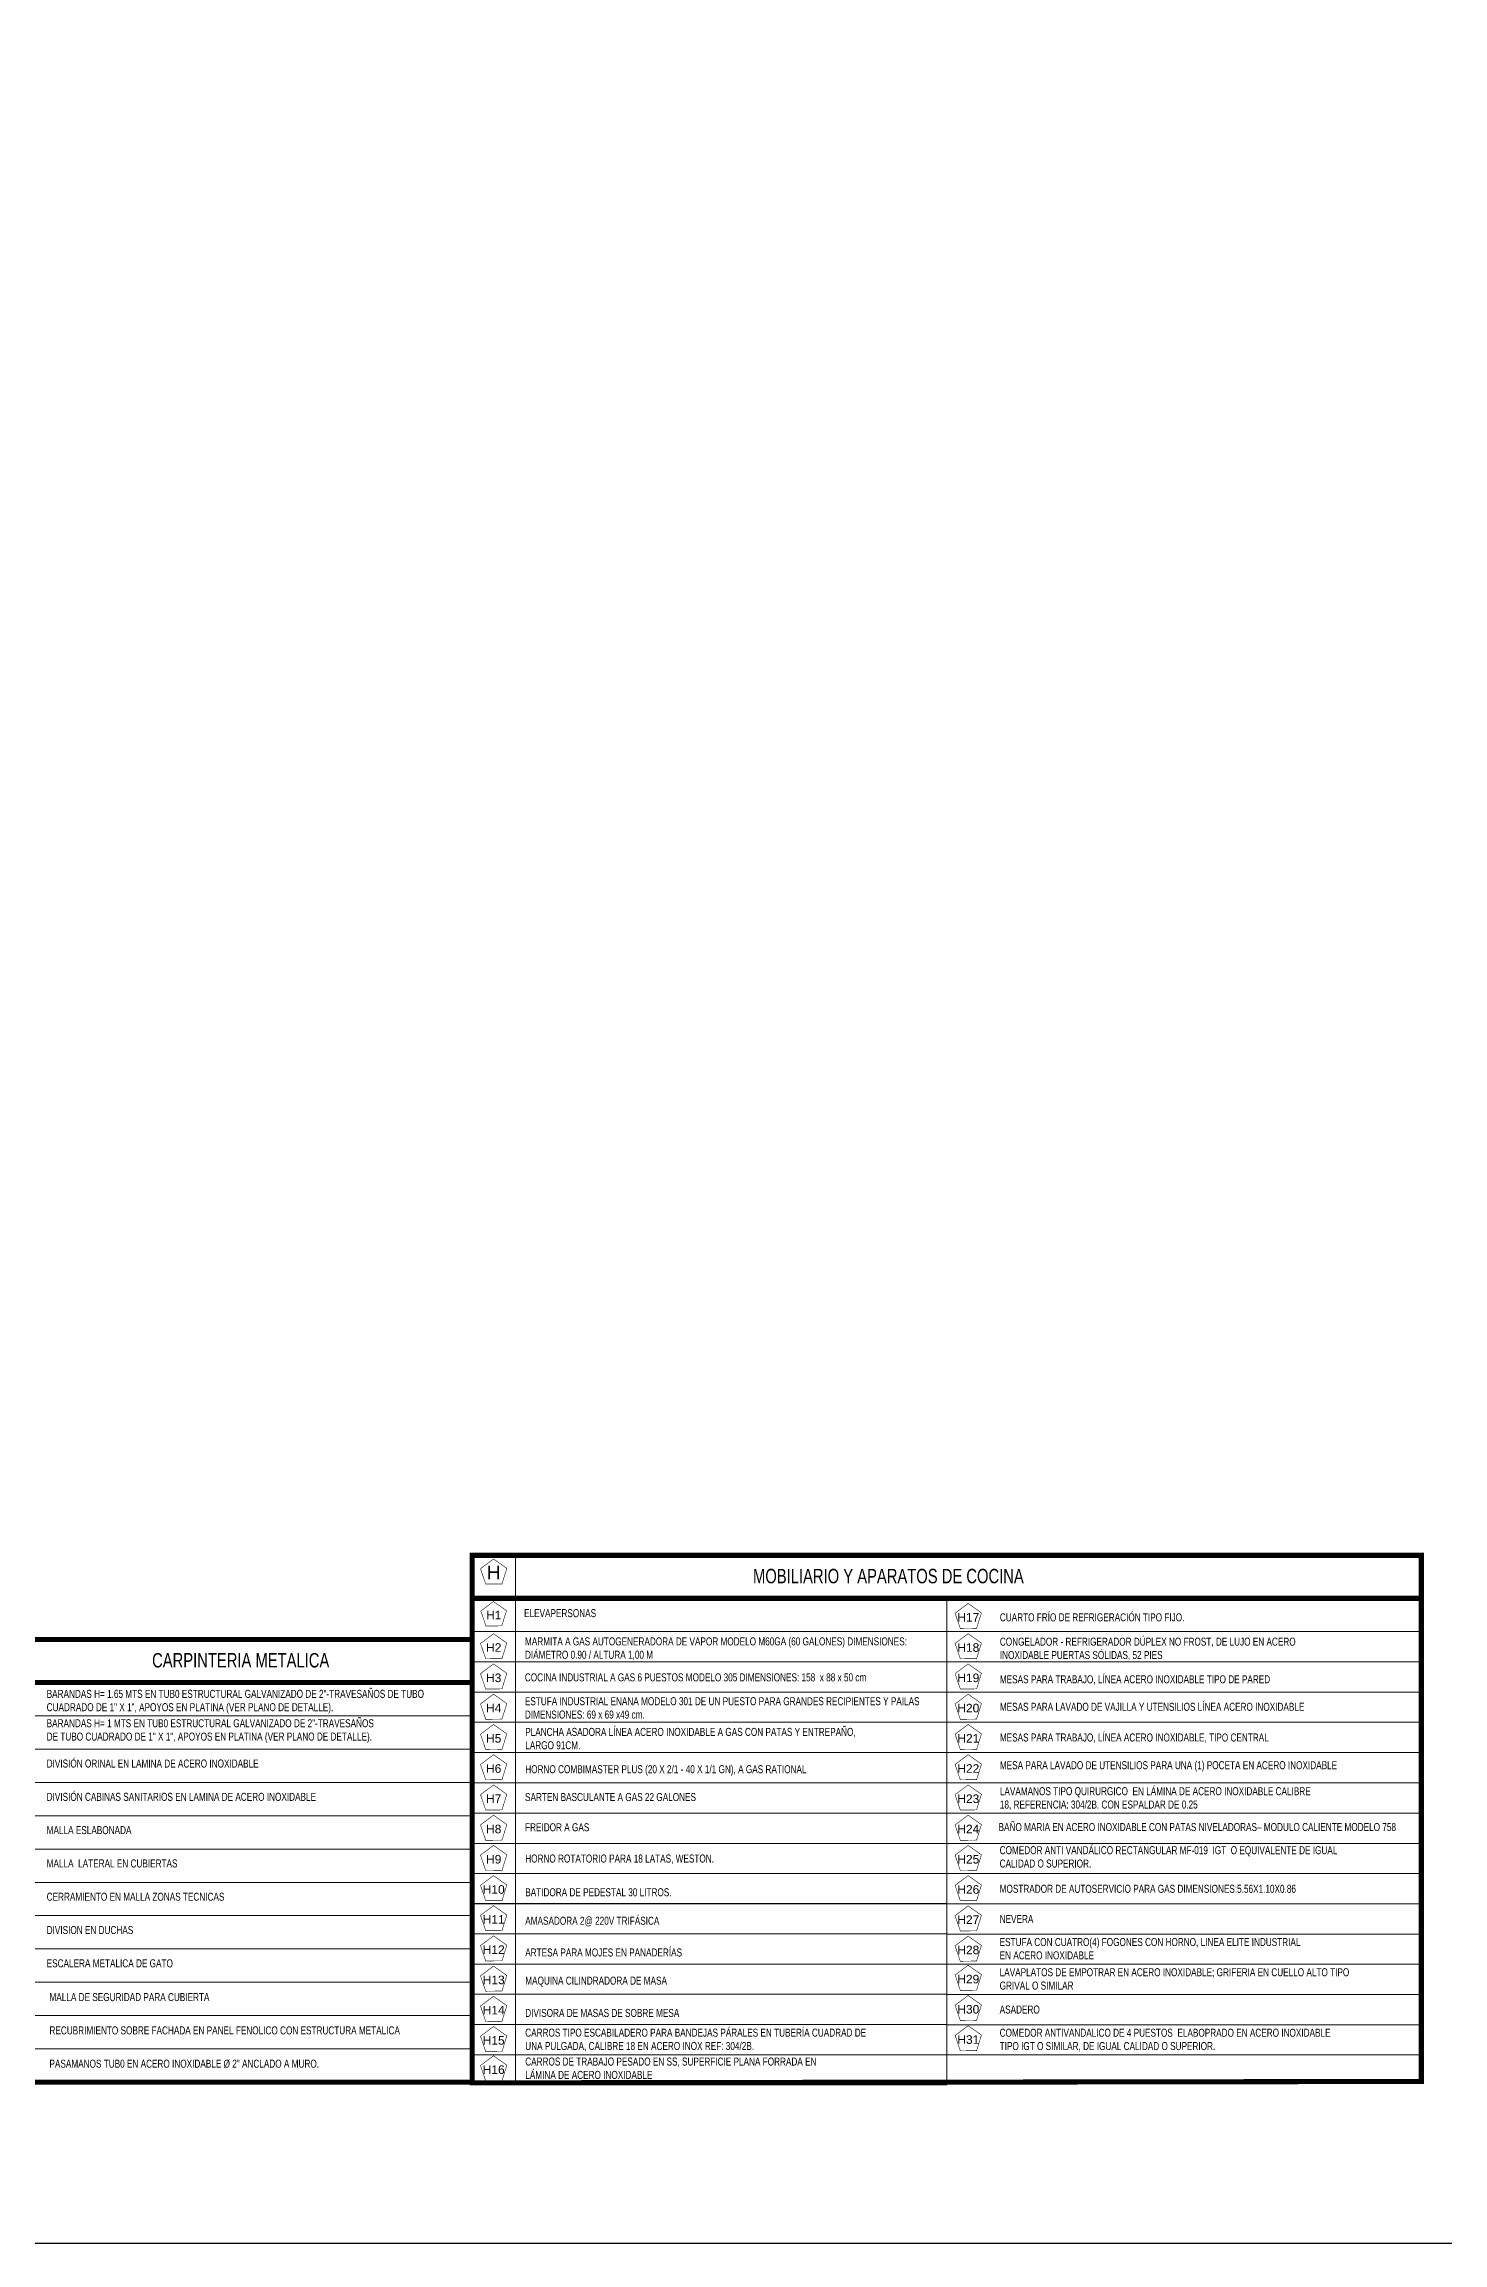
# Model space of a CAD drawing. Header units: millimetres. Extents: x -1348 to -298, y -103 to 647.
# Drawn here: x -777.2 to -562.5, y -77.9 to 259.6 of the extents above; entities that cross this region are included whole.
import ezdxf
from ezdxf.enums import TextEntityAlignment as Align

# ---------------------------------------------------------------- set-up
doc = ezdxf.new("R2010")
doc.units = ezdxf.units.MM
doc.layers.add('BORRADOR', color=3, linetype='Continuous', plot=False)
doc.layers.add('TXT', color=142, linetype='Continuous', lineweight=5)
doc.styles.add('ING_50', font='swisscl.ttf', dxfattribs={"height": 0.08})
doc.styles.add('swis Lt BT', font='swissl.ttf')

# ---------------------------------------------------------------- blocks, each defined once
blk = doc.blocks.new('INDICADOR  DE EJES')
at = {"layer": 'TXT', "const_width": 0.0002}
blk.add_lwpolyline([(-0.00472, 0.00546), (-0.00285, -0.00004), (0.00296, 0.00004), (0.00468, 0.00559), (-0.00007, 0.00894)], close=True, dxfattribs=at)
at = {"layer": 'TXT', "style": 'swis Lt BT'}
blk.add_attdef('1', text='', height=0.005, dxfattribs=at).set_placement((0, 0.004), align=Align.MIDDLE_CENTER)

msp = doc.modelspace()

# ---------------------------------------------------------------- linework, layer by layer
at = {"layer": 'BORRADOR', "flags": 128}
msp.add_lwpolyline([(-1323.22, -77.89), (-323.22, -77.89), (-323.22, 622.08), (-1323.22, 622.08)], close=True, dxfattribs=at)
at = {"layer": 'TXT'}
for points, const_width in [([(-711.49, 21.05), (-565.83, 21.05), (-565.83, 27.65), (-711.49, 27.65)], 0.78), ([(-710.21, 25.6), (-709.41, 23.23), (-706.91, 23.26), (-706.17, 25.65), (-708.21, 27.09)], 0.086), ([(-711.49, 21.05), (-565.83, 21.05), (-565.83, -53.09), (-711.49, -53.31)], 0.78), ([(-784.32, 8.13), (-711.49, 8.13), (-711.49, 14.72), (-784.32, 14.72)], 0.78), ([(-784.32, -53.2), (-711.49, -53.2), (-711.49, 8.13), (-784.32, 8.13)], 0.78)]:
    msp.add_lwpolyline(points, close=True, dxfattribs=dict(at, const_width=const_width))
for points in [[(-704.84, -53.3), (-711.48, -53.3), (-711.49, 27.57), (-704.84, 27.57)], [(-711.49, 15.94), (-638.66, 15.94), (-638.66, 21.05), (-711.49, 21.05)], [(-638.66, 15.94), (-565.83, 15.94), (-565.83, 21.05), (-638.66, 21.05)], [(-711.49, 15.94), (-638.66, 15.94), (-638.66, 11.3), (-711.49, 11.3)], [(-711.49, 15.94), (-638.66, 15.94), (-638.66, 11.3), (-711.49, 11.3)], [(-638.66, 11.3), (-565.83, 11.3), (-565.83, 15.94), (-638.66, 15.94)], [(-711.49, 6.66), (-638.66, 6.66), (-638.66, 11.3), (-711.49, 11.3)], [(-711.49, 6.66), (-638.66, 6.66), (-638.66, 11.3), (-711.49, 11.3)], [(-638.66, 6.66), (-565.83, 6.66), (-565.83, 11.3), (-638.66, 11.3)], [(-784.32, 3.02), (-711.49, 3.02), (-711.49, 8.13), (-784.32, 8.13)], [(-711.49, 6.66), (-638.66, 6.66), (-638.66, 2.02), (-711.49, 2.02)], [(-638.66, 2.02), (-565.83, 2.02), (-565.83, 6.66), (-638.66, 6.66)], [(-784.32, -2.1), (-711.49, -2.1), (-711.49, 3.02), (-784.32, 3.02)], [(-711.49, -2.62), (-638.66, -2.62), (-638.66, 2.02), (-711.49, 2.02)], [(-638.66, -2.62), (-565.83, -2.62), (-565.83, 2.02), (-638.66, 2.02)], [(-784.32, -7.21), (-711.49, -7.21), (-711.49, -2.1), (-784.32, -2.1)], [(-711.49, -7.27), (-638.66, -7.27), (-638.66, -2.62), (-711.49, -2.62)], [(-638.66, -7.27), (-565.83, -7.27), (-565.83, -2.62), (-638.66, -2.62)], [(-784.32, -12.32), (-711.49, -12.32), (-711.49, -7.21), (-784.32, -7.21)], [(-711.49, -11.91), (-638.66, -11.91), (-638.66, -7.27), (-711.49, -7.27)], [(-638.66, -11.91), (-565.83, -11.91), (-565.83, -7.27), (-638.66, -7.27)], [(-784.32, -17.43), (-711.49, -17.43), (-711.49, -12.32), (-784.32, -12.32)], [(-711.49, -16.55), (-638.66, -16.55), (-638.66, -11.91), (-711.49, -11.91)], [(-638.66, -16.55), (-565.83, -16.55), (-565.83, -11.91), (-638.66, -11.91)], [(-638.66, -16.55), (-565.83, -16.55), (-565.83, -11.91), (-638.66, -11.91)], [(-711.49, -21.19), (-638.66, -21.19), (-638.66, -16.55), (-711.49, -16.55)], [(-638.66, -21.19), (-565.83, -21.19), (-565.83, -16.55), (-638.66, -16.55)], [(-784.32, -22.54), (-711.49, -22.54), (-711.49, -17.43), (-784.32, -17.43)], [(-784.32, -27.65), (-711.49, -27.65), (-711.49, -22.54), (-784.32, -22.54)], [(-711.49, -25.83), (-638.66, -25.83), (-638.66, -21.19), (-711.49, -21.19)], [(-638.66, -25.83), (-565.83, -25.83), (-565.83, -21.19), (-638.66, -21.19)], [(-711.49, -30.43), (-638.66, -30.43), (-638.66, -25.79), (-711.49, -25.79)], [(-638.66, -30.47), (-565.83, -30.47), (-565.83, -25.83), (-638.66, -25.83)], [(-784.32, -32.76), (-711.49, -32.76), (-711.49, -27.65), (-784.32, -27.65)], [(-784.32, -37.87), (-711.49, -37.87), (-711.49, -32.76), (-784.32, -32.76)], [(-711.49, -35.07), (-638.66, -35.07), (-638.66, -30.43), (-711.49, -30.43)], [(-638.66, -35.11), (-565.83, -35.11), (-565.83, -30.47), (-638.66, -30.47)], [(-711.49, -39.71), (-638.66, -39.71), (-638.66, -35.07), (-711.49, -35.07)], [(-638.66, -39.75), (-565.83, -39.75), (-565.83, -35.11), (-638.66, -35.11)], [(-784.32, -42.98), (-711.49, -42.98), (-711.49, -37.87), (-784.32, -37.87)], [(-711.49, -44.35), (-638.66, -44.35), (-638.66, -39.71), (-711.49, -39.71)], [(-638.66, -44.39), (-565.83, -44.39), (-565.83, -39.75), (-638.66, -39.75)], [(-784.32, -48.09), (-711.49, -48.09), (-711.49, -42.98), (-784.32, -42.98)], [(-711.49, -48.99), (-638.66, -48.99), (-638.66, -44.35), (-711.49, -44.35)], [(-638.66, -49.03), (-565.83, -49.03), (-565.83, -44.39), (-638.66, -44.39)], [(-784.32, -53.2), (-711.49, -53.2), (-711.49, -48.09), (-784.32, -48.09)], [(-711.49, -53.63), (-638.66, -53.63), (-638.66, -48.99), (-711.49, -48.99)]]:
    msp.add_lwpolyline(points, close=True, dxfattribs=at)

# ---------------------------------------------------------------- block references
ref = msp.add_blockref('INDICADOR  DE EJES', (-708.18, 16.81), dxfattribs=dict(at, xscale=419.0501863601505, yscale=419.0501863601505, zscale=419.0501863601505))
ref.add_attrib('1', 'H1', dxfattribs={"layer": '0', "color": 0, "height": 1.283, "style": 'swis Lt BT'}).set_placement((-708.18, 18.49), align=Align.MIDDLE_CENTER)
ref = msp.add_blockref('INDICADOR  DE EJES', (-635.35, 16.42), dxfattribs=dict(at, xscale=429.7950629334876, yscale=429.7950629334876, zscale=429.7950629334876))
ref.add_attrib('1', 'H17', dxfattribs={"layer": '0', "color": 0, "height": 1.316, "style": 'swis Lt BT'}).set_placement((-635.35, 18.14), align=Align.MIDDLE_CENTER)
ref = msp.add_blockref('INDICADOR  DE EJES', (-708.18, 11.78), dxfattribs=dict(at, xscale=429.7950629334876, yscale=429.7950629334876, zscale=429.7950629334876))
ref.add_attrib('1', 'H2', dxfattribs={"layer": '0', "color": 0, "height": 1.316, "style": 'swis Lt BT'}).set_placement((-708.18, 13.5), align=Align.MIDDLE_CENTER)
ref = msp.add_blockref('INDICADOR  DE EJES', (-635.35, 11.78), dxfattribs=dict(at, xscale=429.7950629334876, yscale=429.7950629334876, zscale=429.7950629334876))
ref.add_attrib('1', 'H18', dxfattribs={"layer": '0', "color": 0, "height": 1.316, "style": 'swis Lt BT'}).set_placement((-635.35, 13.5), align=Align.MIDDLE_CENTER)
ref = msp.add_blockref('INDICADOR  DE EJES', (-708.18, 7.14), dxfattribs=dict(at, xscale=429.7950629334876, yscale=429.7950629334876, zscale=429.7950629334876))
ref.add_attrib('1', 'H3', dxfattribs={"layer": '0', "color": 0, "height": 1.316, "style": 'swis Lt BT'}).set_placement((-708.18, 8.85), align=Align.MIDDLE_CENTER)
ref = msp.add_blockref('INDICADOR  DE EJES', (-635.35, 7.14), dxfattribs=dict(at, xscale=429.7950629334876, yscale=429.7950629334876, zscale=429.7950629334876))
ref.add_attrib('1', 'H19', dxfattribs={"layer": '0', "color": 0, "height": 1.316, "style": 'swis Lt BT'}).set_placement((-635.35, 8.85), align=Align.MIDDLE_CENTER)
ref = msp.add_blockref('INDICADOR  DE EJES', (-708.18, 2.5), dxfattribs=dict(at, xscale=429.7950629334876, yscale=429.7950629334876, zscale=429.7950629334876))
ref.add_attrib('1', 'H4', dxfattribs={"layer": '0', "color": 0, "height": 1.316, "style": 'swis Lt BT'}).set_placement((-708.18, 4.21), align=Align.MIDDLE_CENTER)
ref = msp.add_blockref('INDICADOR  DE EJES', (-635.35, 2.5), dxfattribs=dict(at, xscale=429.7950629334876, yscale=429.7950629334876, zscale=429.7950629334876))
ref.add_attrib('1', 'H20', dxfattribs={"layer": '0', "color": 0, "height": 1.316, "style": 'swis Lt BT'}).set_placement((-635.35, 4.21), align=Align.MIDDLE_CENTER)
ref = msp.add_blockref('INDICADOR  DE EJES', (-708.18, -2.15), dxfattribs=dict(at, xscale=429.7950629334876, yscale=429.7950629334876, zscale=429.7950629334876))
ref.add_attrib('1', 'H5', dxfattribs={"layer": '0', "color": 0, "height": 1.316, "style": 'swis Lt BT'}).set_placement((-708.18, -0.43), align=Align.MIDDLE_CENTER)
ref = msp.add_blockref('INDICADOR  DE EJES', (-635.35, -2.15), dxfattribs=dict(at, xscale=429.7950629334876, yscale=429.7950629334876, zscale=429.7950629334876))
ref.add_attrib('1', 'H21', dxfattribs={"layer": '0', "color": 0, "height": 1.316, "style": 'swis Lt BT'}).set_placement((-635.35, -0.43), align=Align.MIDDLE_CENTER)
ref = msp.add_blockref('INDICADOR  DE EJES', (-708.18, -6.79), dxfattribs=dict(at, xscale=429.7950629334876, yscale=429.7950629334876, zscale=429.7950629334876))
ref.add_attrib('1', 'H6', dxfattribs={"layer": '0', "color": 0, "height": 1.316, "style": 'swis Lt BT'}).set_placement((-708.18, -5.07), align=Align.MIDDLE_CENTER)
ref = msp.add_blockref('INDICADOR  DE EJES', (-635.35, -6.79), dxfattribs=dict(at, xscale=429.7950629334876, yscale=429.7950629334876, zscale=429.7950629334876))
ref.add_attrib('1', 'H22', dxfattribs={"layer": '0', "color": 0, "height": 1.316, "style": 'swis Lt BT'}).set_placement((-635.35, -5.07), align=Align.MIDDLE_CENTER)
ref = msp.add_blockref('INDICADOR  DE EJES', (-708.18, -11.43), dxfattribs=dict(at, xscale=429.7950629334876, yscale=429.7950629334876, zscale=429.7950629334876))
ref.add_attrib('1', 'H7', dxfattribs={"layer": '0', "color": 0, "height": 1.316, "style": 'swis Lt BT'}).set_placement((-708.18, -9.71), align=Align.MIDDLE_CENTER)
ref = msp.add_blockref('INDICADOR  DE EJES', (-635.35, -11.43), dxfattribs=dict(at, xscale=429.7950629334876, yscale=429.7950629334876, zscale=429.7950629334876))
ref.add_attrib('1', 'H23', dxfattribs={"layer": '0', "color": 0, "height": 1.316, "style": 'swis Lt BT'}).set_placement((-635.35, -9.71), align=Align.MIDDLE_CENTER)
ref = msp.add_blockref('INDICADOR  DE EJES', (-708.18, -16.07), dxfattribs=dict(at, xscale=429.7950629334876, yscale=429.7950629334876, zscale=429.7950629334876))
ref.add_attrib('1', 'H8', dxfattribs={"layer": '0', "color": 0, "height": 1.316, "style": 'swis Lt BT'}).set_placement((-708.18, -14.35), align=Align.MIDDLE_CENTER)
ref = msp.add_blockref('INDICADOR  DE EJES', (-635.35, -16.07), dxfattribs=dict(at, xscale=429.7950629334876, yscale=429.7950629334876, zscale=429.7950629334876))
ref.add_attrib('1', 'H24', dxfattribs={"layer": '0', "color": 0, "height": 1.316, "style": 'swis Lt BT'}).set_placement((-635.35, -14.35), align=Align.MIDDLE_CENTER)
ref = msp.add_blockref('INDICADOR  DE EJES', (-708.18, -20.71), dxfattribs=dict(at, xscale=429.7950629334876, yscale=429.7950629334876, zscale=429.7950629334876))
ref.add_attrib('1', 'H9', dxfattribs={"layer": '0', "color": 0, "height": 1.316, "style": 'swis Lt BT'}).set_placement((-708.18, -18.99), align=Align.MIDDLE_CENTER)
ref = msp.add_blockref('INDICADOR  DE EJES', (-635.35, -20.71), dxfattribs=dict(at, xscale=429.7950629334876, yscale=429.7950629334876, zscale=429.7950629334876))
ref.add_attrib('1', 'H25', dxfattribs={"layer": '0', "color": 0, "height": 1.316, "style": 'swis Lt BT'}).set_placement((-635.35, -18.99), align=Align.MIDDLE_CENTER)
ref = msp.add_blockref('INDICADOR  DE EJES', (-708.18, -25.35), dxfattribs=dict(at, xscale=429.7950629334876, yscale=429.7950629334876, zscale=429.7950629334876))
ref.add_attrib('1', 'H10', dxfattribs={"layer": '0', "color": 0, "height": 1.316, "style": 'swis Lt BT'}).set_placement((-708.18, -23.63), align=Align.MIDDLE_CENTER)
at = {"layer": 'TXT', "color": 1}
ref = msp.add_blockref('INDICADOR  DE EJES', (-635.35, -25.35), dxfattribs=dict(at, xscale=429.7950629334876, yscale=429.7950629334876, zscale=429.7950629334876))
ref.add_attrib('1', 'H26', dxfattribs={"layer": '0', "color": 0, "height": 1.316, "style": 'swis Lt BT'}).set_placement((-635.35, -23.63), align=Align.MIDDLE_CENTER)
at = {"layer": 'TXT'}
ref = msp.add_blockref('INDICADOR  DE EJES', (-708.18, -29.95), dxfattribs=dict(at, xscale=429.7950629334876, yscale=429.7950629334876, zscale=429.7950629334876))
ref.add_attrib('1', 'H11', dxfattribs={"layer": '0', "color": 0, "height": 1.316, "style": 'swis Lt BT'}).set_placement((-708.18, -28.23), align=Align.MIDDLE_CENTER)
at = {"layer": 'TXT', "color": 1}
ref = msp.add_blockref('INDICADOR  DE EJES', (-635.35, -29.99), dxfattribs=dict(at, xscale=429.7950629334876, yscale=429.7950629334876, zscale=429.7950629334876))
ref.add_attrib('1', 'H27', dxfattribs={"layer": '0', "color": 0, "height": 1.316, "style": 'swis Lt BT'}).set_placement((-635.35, -28.27), align=Align.MIDDLE_CENTER)
at = {"layer": 'TXT'}
ref = msp.add_blockref('INDICADOR  DE EJES', (-708.18, -34.59), dxfattribs=dict(at, xscale=429.7950629334876, yscale=429.7950629334876, zscale=429.7950629334876))
ref.add_attrib('1', 'H12', dxfattribs={"layer": '0', "color": 0, "height": 1.316, "style": 'swis Lt BT'}).set_placement((-708.18, -32.87), align=Align.MIDDLE_CENTER)
at = {"layer": 'TXT', "color": 1}
ref = msp.add_blockref('INDICADOR  DE EJES', (-635.35, -34.63), dxfattribs=dict(at, xscale=429.7950629334876, yscale=429.7950629334876, zscale=429.7950629334876))
ref.add_attrib('1', 'H28', dxfattribs={"layer": '0', "color": 0, "height": 1.316, "style": 'swis Lt BT'}).set_placement((-635.35, -32.91), align=Align.MIDDLE_CENTER)
at = {"layer": 'TXT'}
ref = msp.add_blockref('INDICADOR  DE EJES', (-708.18, -39.23), dxfattribs=dict(at, xscale=429.7950629334876, yscale=429.7950629334876, zscale=429.7950629334876))
ref.add_attrib('1', 'H13', dxfattribs={"layer": '0', "color": 0, "height": 1.316, "style": 'swis Lt BT'}).set_placement((-708.18, -37.51), align=Align.MIDDLE_CENTER)
at = {"layer": 'TXT', "color": 1}
ref = msp.add_blockref('INDICADOR  DE EJES', (-635.35, -39.1), dxfattribs=dict(at, xscale=429.7950629334876, yscale=429.7950629334876, zscale=429.7950629334876))
ref.add_attrib('1', 'H29', dxfattribs={"layer": '0', "color": 0, "height": 1.316, "style": 'swis Lt BT'}).set_placement((-635.35, -37.38), align=Align.MIDDLE_CENTER)
at = {"layer": 'TXT'}
ref = msp.add_blockref('INDICADOR  DE EJES', (-708.18, -43.87), dxfattribs=dict(at, xscale=429.7950629334876, yscale=429.7950629334876, zscale=429.7950629334876))
ref.add_attrib('1', 'H14', dxfattribs={"layer": '0', "color": 0, "height": 1.316, "style": 'swis Lt BT'}).set_placement((-708.18, -42.15), align=Align.MIDDLE_CENTER)
at = {"layer": 'TXT', "color": 1}
ref = msp.add_blockref('INDICADOR  DE EJES', (-635.35, -43.74), dxfattribs=dict(at, xscale=429.7950629334876, yscale=429.7950629334876, zscale=429.7950629334876))
ref.add_attrib('1', 'H30', dxfattribs={"layer": '0', "color": 0, "height": 1.316, "style": 'swis Lt BT'}).set_placement((-635.35, -42.02), align=Align.MIDDLE_CENTER)
at = {"layer": 'TXT'}
ref = msp.add_blockref('INDICADOR  DE EJES', (-708.18, -48.51), dxfattribs=dict(at, xscale=429.7950629334876, yscale=429.7950629334876, zscale=429.7950629334876))
ref.add_attrib('1', 'H15', dxfattribs={"layer": '0', "color": 0, "height": 1.316, "style": 'swis Lt BT'}).set_placement((-708.18, -46.79), align=Align.MIDDLE_CENTER)
at = {"layer": 'TXT', "color": 1}
ref = msp.add_blockref('INDICADOR  DE EJES', (-635.35, -48.38), dxfattribs=dict(at, xscale=429.7950629334876, yscale=429.7950629334876, zscale=429.7950629334876))
ref.add_attrib('1', 'H31', dxfattribs={"layer": '0', "color": 0, "height": 1.316, "style": 'swis Lt BT'}).set_placement((-635.35, -46.66), align=Align.MIDDLE_CENTER)
at = {"layer": 'TXT'}
ref = msp.add_blockref('INDICADOR  DE EJES', (-708.18, -53), dxfattribs=dict(at, xscale=429.7950629334876, yscale=429.7950629334876, zscale=429.7950629334876))
ref.add_attrib('1', 'H16', dxfattribs={"layer": '0', "color": 0, "height": 1.316, "style": 'swis Lt BT'}).set_placement((-708.18, -51.28), align=Align.MIDDLE_CENTER)

# ---------------------------------------------------------------- texts
at = {"layer": 'TXT', "style": 'swis Lt BT'}
msp.add_text('H', height=2.1, dxfattribs=at).set_placement((-708.18, 23.97), align=Align.CENTER)
at = {"layer": 'TXT', "style": 'ING_50'}
for s, width, insert, char_height, attachment_point in [('\\pxql;MOBILIARIO Y APARATOS DE COCINA ', 49.8646, (-668.39, 25.57), 2.2104, 1), ('CUARTO FRÍO DE REFRIGERACIÓN TIPO FIJO.', 48.619, (-630.51, 17.5), 1.228, 7), ('CONGELADOR - REFRIGERADOR DÚPLEX NO FROST, DE LUJO EN ACERO INOXIDABLE PUERTAS SÓLIDAS, 52 PIES ', 51.931, (-630.51, 11.51), 1.228, 7), ('\\pxql;CARPINTERIA METALICA', 41.8132, (-760.6, 12.65), 2.2104, 1), ('MESAS PARA TRABAJO, LÍNEA ACERO INOXIDABLE TIPO DE PARED', 47.068, (-630.51, 7.78), 1.228, 7), ('MESAS PARA LAVADO DE VAJILLA Y UTENSILIOS LÍNEA ACERO INOXIDABLE', 48.4807, (-630.51, 3.77), 1.228, 7), ('BARANDAS H= 1 MTS EN TUB0 ESTRUCTURAL GALVANIZADO DE 2"-TRAVESAÑOS DE TUBO CUADRADO DE 1" X 1", APOYOS EN PLATINA (VER PLANO DE DETALLE).', 51.3714, (-776.78, 2.49), 1.22799, 1), ('DIVISIÓN ORINAL EN LAMINA DE ACERO INOXIDABLE', 44.8272, (-776.78, -3.69), 1.228, 1), ('\\pxql;MESA PARA LAVADO DE UTENSILIOS PARA UNA (1) POCETA EN ACERO INOXIDABLE ', 52.0046, (-630.51, -5.54), 1.228, 7), ('DIVISIÓN CABINAS SANITARIOS EN LAMINA DE ACERO INOXIDABLE', 50.2896, (-776.78, -8.8), 1.228, 1), ('SARTEN BASCULANTE A GAS 22 GALONES', 49.0587, (-703.37, -8.83), 1.228, 1), ('LAVAMANOS TIPO QUIRURGICO  EN LÁMINA DE ACERO INOXIDABLE CALIBRE 18, REFERENCIA: 304/2B. CON ESPALDAR DE 0.25', 49.2546, (-630.51, -11.44), 1.22799, 7), ('FREIDOR A GAS', 41.5744, (-703.37, -13.47), 1.228, 1), ('MALLA ESLABONADA ', 45.4961, (-776.78, -13.91), 1.228, 1), ('COMEDOR ANTI VANDÁLICO RECTANGULAR MF-019  IGT  O EQUIVALENTE DE IGUAL CALIDAD O SUPERIOR.', 54.1462, (-630.54, -16.99), 1.228, 1), ('MALLA  LATERAL EN CUBIERTAS', 43.378, (-776.78, -19.02), 1.228, 1), ('\\pxql;HORNO ROTATORIO PARA 18 LATAS, WESTON.', 45.3742, (-703.34, -18.27), 1.228, 1), ('\\pxql;BATIDORA DE PEDESTAL 30 LITROS.  ', 35.1521, (-703.34, -24.69), 1.228, 7), ('CERRAMIENTO EN MALLA ZONAS TECNICAS', 45.1616, (-776.78, -24.13), 1.228, 1), ('DIVISION EN DUCHAS', 50.1782, (-776.78, -29.24), 1.228, 1), ('AMASADORA 2@ 220V TRIFÁSICA', 39.6649, (-703.34, -29.29), 1.228, 7), ('ARTESA PARA MOJES EN PANADERÍAS', 42.203, (-703.34, -33.93), 1.228, 7), ('ESCALERA METALICA DE GATO', 32.7875, (-776.78, -34.35), 1.228, 1), ('\\pxql;MAQUINA CILINDRADORA DE MASA', 36.0698, (-703.34, -38.57), 1.228, 7), ('\\pxql;DIVISORA DE MASAS DE SOBRE MESA ', 37.621, (-703.34, -43.21), 1.228, 7), ('CARROS DE TRABAJO PESADO EN SS, SUPERFICIE PLANA FORRADA EN LÁMINA DE ACERO INOXIDABLE', 47.7726, (-703.34, -52.72), 1.228, 7)]:
    msp.add_mtext_dynamic_manual_height_columns(s, width=width, gutter_width=0.4, heights=[0], dxfattribs=dict(at, insert=insert, char_height=char_height, attachment_point=attachment_point))
for s, insert, char_height, width, attachment_point in [('\\pxql;ELEVAPERSONAS', (-703.52, 19.39), 1.228, 60.3255, 1), ('MARMITA A GAS AUTOGENERADORA DE VAPOR MODELO M60GA (60 GALONES) DIMENSIONES: DIÁMETRO 0.90 / ALTURA 1,00 M', (-703.38, 11.55), 1.22799, 62.9326, 7), ('BARANDAS H= 1.65 MTS EN TUB0 ESTRUCTURAL GALVANIZADO DE 2"-TRAVESAÑOS DE TUBO \\PCUADRADO DE 1" X 1", APOYOS EN PLATINA (VER PLANO DE DETALLE).', (-776.78, 3.36), 1.228, 65.2885, 7), ('COCINA INDUSTRIAL A GAS 6 PUESTOS MODELO 305 DIMENSIONES: 158  x 88 x 50 cm', (-703.4, 8.29), 1.228, 62.9326, 7), ('ESTUFA INDUSTRIAL ENANA MODELO 301 DE UN PUESTO PARA GRANDES RECIPIENTES Y PAILAS DIMENSIONES: 69 x 69 x49 cm.', (-703.4, 2.58), 1.22799, 62.9326, 7), ('BAÑO MARIA EN ACERO INOXIDABLE CON PATAS NIVELADORAS– MODULO CALIENTE MODELO 758', (-630.71, -14.68), 1.228, 62.9326, 7), ('\\pxql;MALLA DE SEGURIDAD PARA CUBIERTA', (-776.35, -39.53), 1.228, 60.3255, 1), ('\\pxql;RECUBRIMIENTO SOBRE FACHADA EN PANEL FENOLICO CON ESTRUCTURA METALICA', (-776.35, -44.64), 1.228, 60.3255, 1)]:
    msp.add_mtext(s, dxfattribs=dict(at, insert=insert, char_height=char_height, width=width, attachment_point=attachment_point))
at = {"layer": 'TXT', "color": 5, "attachment_point": 7, "style": 'ING_50'}
for s, width, insert, char_height in [('PLANCHA ASADORA LÍNEA ACERO INOXIDABLE A GAS CON PATAS Y ENTREPAÑO, LARGO 91CM.', 51.6894, (-703.34, -2.13), 1.228), ('MESAS PARA TRABAJO, LÍNEA ACERO INOXIDABLE, TIPO CENTRAL', 48.4797, (-630.51, -1.15), 1.228), ('\\pxql;HORNO COMBIMASTER PLUS (20 X 2/1 - 40 X 1/1 GN), A GAS RATIONAL', 48.4741, (-703.34, -6.16), 1.228), ('CARROS TIPO ESCABILADERO PARA BANDEJAS PÁRALES EN TUBERÍA CUADRAD DE UNA PULGADA, CALIBRE 18 EN ACERO INOX REF: 304/2B. ', 52.776, (-703.34, -48.49), 1.22799)]:
    msp.add_mtext_dynamic_manual_height_columns(s, width=width, gutter_width=0.4, heights=[0], dxfattribs=dict(at, insert=insert, char_height=char_height))
at = {"layer": 'TXT', "color": 1, "attachment_point": 1, "style": 'ING_50'}
for s, insert, char_height in [('MOSTRADOR DE AUTOSERVICIO PARA GAS DIMENSIONES:5.56X1.10X0.86', (-630.54, -22.91), 1.228), ('NEVERA', (-630.54, -27.55), 1.228), ('ESTUFA CON CUATRO(4) FOGONES CON HORNO, LINEA ELITE INDUSTRIAL\\PEN ACERO INOXIDABLE ', (-630.54, -31.08), 1.228), ('LAVAPLATOS DE EMPOTRAR EN ACERO INOXIDABLE; GRIFERIA EN CUELLO ALTO TIPO GRIVAL O SIMILAR', (-630.54, -35.72), 1.228), ('ASADERO', (-630.54, -41.44), 1.228), ('{\\C6;COMEDOR ANTIVANDALICO DE 4 PUESTOS  ELABOPRADO EN ACERO INOXIDABLE  TIPO IGT O SIMILAR, DE IGUAL CALIDAD O SUPERIOR. }', (-630.54, -45), 1.22799)]:
    msp.add_mtext_dynamic_manual_height_columns(s, width=54.1462, gutter_width=0.4, heights=[0], dxfattribs=dict(at, insert=insert, char_height=char_height))
at = {"layer": 'TXT', "color": 1, "insert": (-776.35, -49.75), "char_height": 1.228, "width": 60.3255, "attachment_point": 1, "style": 'ING_50'}
msp.add_mtext('PASAMANOS TUB0 EN ACERO INOXIDABLE Ø 2" ANCLADO A MURO.', dxfattribs=at)

doc.saveas('drawing.dxf')
